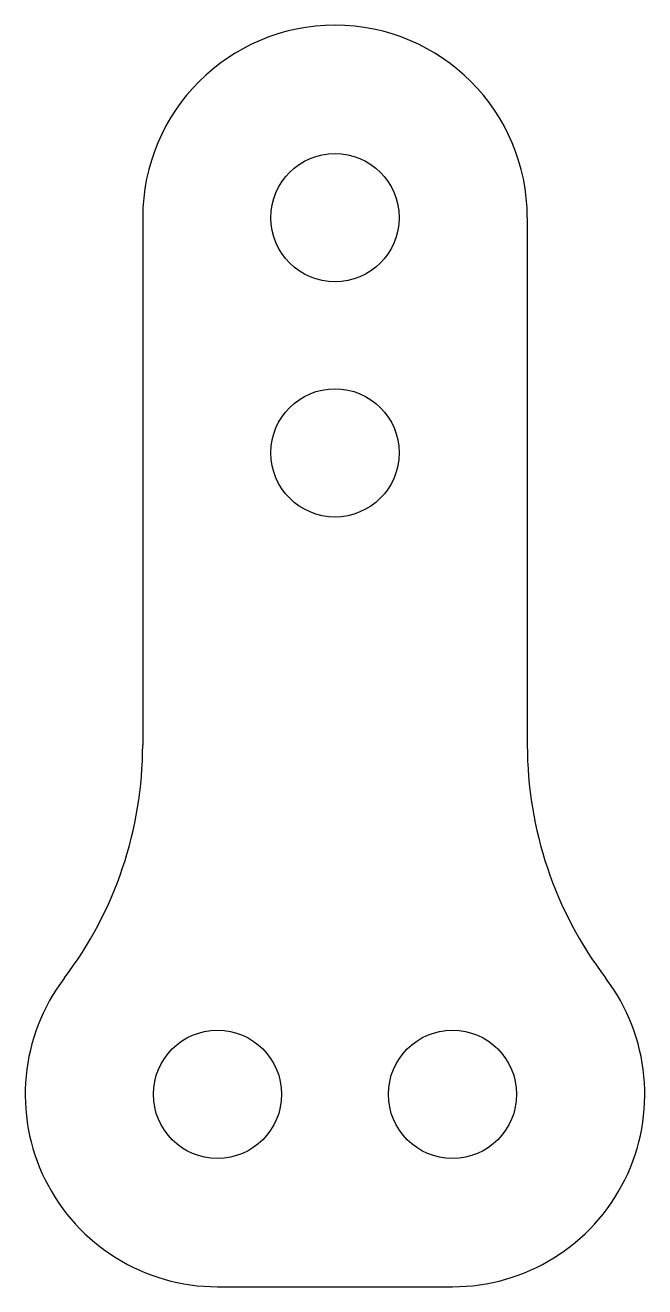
# Model space of a CAD drawing. Header units: millimetres. Extents: x -0.73 to 0.72, y -1.95 to 1.
import ezdxf

# ---------------------------------------------------------------- set-up
doc = ezdxf.new("R2010")
doc.units = ezdxf.units.MM
doc.header["$MEASUREMENT"] = 0
doc.layers.add('Laser 12 groepen', color=1, linetype='Continuous', true_color=0xff0000)

msp = doc.modelspace()

# ---------------------------------------------------------------- linework, layer by layer
at = {"layer": 'Laser 12 groepen'}
for p, q in [((-0.45, 0.55), (-0.45, -0.6834)), ((0.45, 0.55), (0.45, -0.6834)), ((-0.275, -1.95), (0.275, -1.95))]:
    msp.add_line(p, q, dxfattribs=at)
for centre in [(0, 0.55), (0, 0), (-0.275, -1.5), (0.275, -1.5)]:
    msp.add_circle(centre, 0.15, dxfattribs=at)
for centre, radius, start, end in [((0, 0.55), 0.45, 0, 180), ((-1.35, -0.6834), 0.9, 322.7779, 0), ((1.35, -0.6834), 0.9, 180, 217.2221), ((-0.275, -1.5), 0.45, 142.7779, 270), ((0.275, -1.5), 0.45, 270, 37.2221)]:
    msp.add_arc(centre, radius, start, end, dxfattribs=at)

doc.saveas('drawing.dxf')
